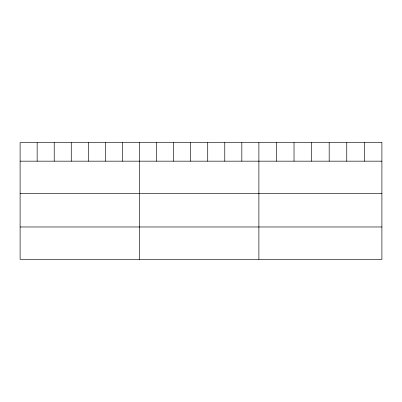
<?xml version="1.0" encoding="UTF-8"?>
<svg xmlns="http://www.w3.org/2000/svg" width="402" height="402" viewBox="0 0 402 402"><rect width="100%" height="100%" fill="white"/><g stroke="black" fill="none" stroke-linecap="round" stroke-linejoin="round"><path stroke-width="0.6" d="M20.1 161.167L381.9 161.167M20.1 193.578L381.9 193.578M20.1 226.974L381.9 226.974M364.328 142.615L364.328 161.167M346.755 142.615L346.755 161.167M329.183 142.615L329.183 161.167M311.605 142.615L311.605 161.167M294.033 142.615L294.033 161.167M276.46 142.615L276.46 161.167M258.888 142.615L258.888 259.385M241.833 142.615L241.833 161.167M224.773 142.615L224.773 161.167M207.718 142.615L207.718 161.167M190.664 142.615L190.664 161.167M173.609 142.615L173.609 161.167M156.549 142.615L156.549 161.167M139.494 142.615L139.494 259.385M122.439 142.615L122.439 161.167M105.379 142.615L105.379 161.167M88.324 142.615L88.324 161.167M71.27 142.615L71.27 161.167M54.215 142.615L54.215 161.167M37.155 142.615L37.155 161.167M381.9 142.615L20.1 142.615L20.1 259.385L381.9 259.385L381.9 142.615"/></g></svg>
